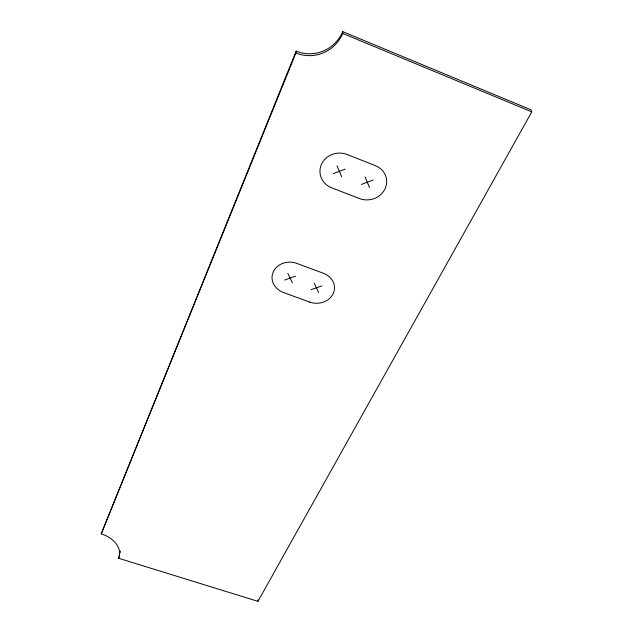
<?xml version="1.0" encoding="UTF-8"?>
<svg xmlns="http://www.w3.org/2000/svg" width="633" height="633" viewBox="0 0 633 633"><rect width="100%" height="100%" fill="white"/><g stroke="black" fill="none" stroke-linecap="round" stroke-linejoin="round"><path stroke-width="0.95" d="M257.94 601.35L531.775 111.859L530.897 109.762L342.73 31.65A36.611 36.041 -85.5 0 1 296.141 51.138L101.225 533.856A25.581 17.874 12.5 0 1 118.624 558.259L257.94 601.35L258.082 599.799M101.225 533.856L295.92 52.998L296.141 51.138M118.624 558.259L119.376 555.236M333.48 173.577L345.27 169.098M361.388 184.44L373.209 180.017M284.692 280.039L295.556 276.178M311.001 289.7L321.888 285.887M295.92 52.998A36.754 36.216 -85.5 0 0 342.73 33.446L531.775 111.859M287.778 273.314L292.446 282.88M314.182 283.046L318.676 292.517M337.009 165.87L341.701 176.781M365.035 176.829L369.53 187.613M342.73 31.65L342.73 33.446M120.373 550.979A25.494 17.859 12.5 0 1 120.151 552.736M309.569 302.044L283.473 292.517A18.135 15.793 4.8 0 1 273.306 271.763A18.135 15.793 4.8 0 1 296.893 263.423L323.431 273.274A18.056 15.635 1.8 0 1 333.124 293.775A18.056 15.635 1.8 0 1 309.569 302.044M359.433 198.54L331.755 187.843A19.449 18.056 -4.2 0 1 321.524 164.184A19.449 18.056 -4.2 0 1 347.129 154.499L375.306 165.593A19.417 17.827 -8.6 0 1 384.999 188.943A19.417 17.827 -8.6 0 1 359.433 198.54"/></g></svg>
